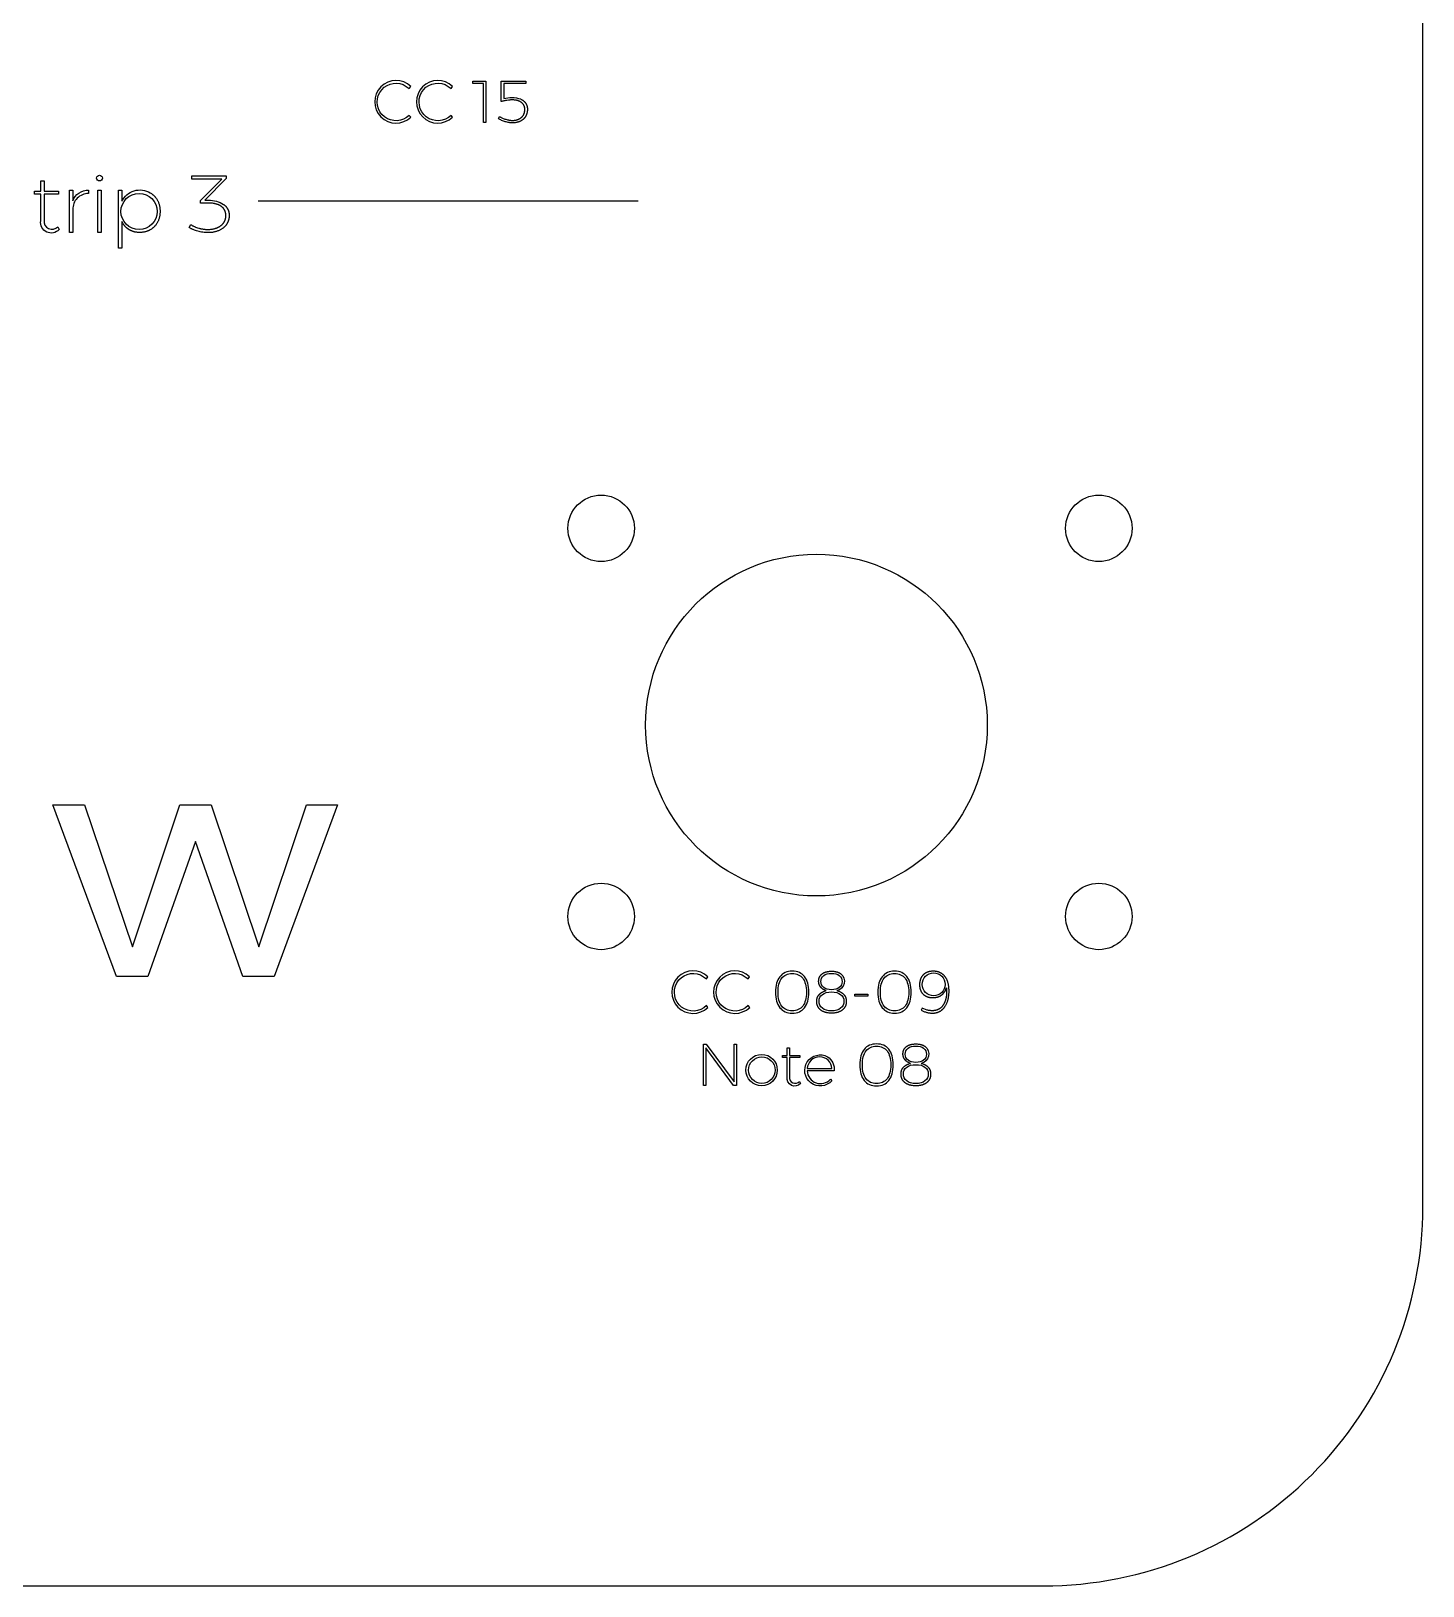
# Model space of a CAD drawing. Header units: millimetres. Extents: x -1043 to -744, y -1370 to -1206.
# Drawn here: x -817.6 to -744.3, y -1370.3 to -1288.4 of the extents above; entities that cross this region are included whole.
import ezdxf

# ---------------------------------------------------------------- set-up
doc = ezdxf.new("R2010")
doc.units = ezdxf.units.MM
doc.header["$MEASUREMENT"] = 0
doc.layers.add('Electronics$CUT3', color=178, linetype='Continuous', true_color=0x000000)
doc.layers.add('Electronics$ENGRAVE1', color=5, linetype='Continuous', true_color=0x0000ff)

msp = doc.modelspace()

# ---------------------------------------------------------------- linework, layer by layer
at = {"layer": 'Electronics$CUT3'}
msp.add_lwpolyline([(-1043.298, -1226.5), (-1043.298, -1350.336, 0.414214), (-1023.298, -1370.336), (-764.298, -1370.336, 0.414214), (-744.298, -1350.336), (-744.298, -1226.5, 0.414214), (-764.298, -1206.5), (-771.298, -1206.5, 0.414214), (-781.298, -1216.5, -0.414214), (-791.298, -1226.5), (-996.298, -1226.5, -0.414214), (-1006.298, -1216.5, 0.414214), (-1016.298, -1206.5), (-1023.298, -1206.5, 0.414214)], format="xyb", close=True, dxfattribs=at)
msp.add_lwpolyline([(-1043.298, -1226.5), (-1043.298, -1350.336, 0.414214), (-1023.298, -1370.336), (-764.298, -1370.336, 0.414214), (-744.298, -1350.336), (-744.298, -1226.5, 0.414214), (-764.298, -1206.5), (-771.298, -1206.5, 0.414214), (-781.298, -1216.5, -0.414214), (-791.298, -1226.5), (-996.298, -1226.5, -0.414214), (-1006.298, -1216.5, 0.414214), (-1016.298, -1206.5), (-1023.298, -1206.5, 0.414214)], format="xyb", close=True, dxfattribs=at)
for centre, radius in [((-787.593, -1314.615), 1.75), ((-761.373, -1314.615), 1.75), ((-776.25, -1324.983), 9), ((-787.593, -1335.065), 1.75), ((-761.373, -1335.065), 1.75)]:
    msp.add_circle(centre, radius, dxfattribs=at)
at = {"layer": 'Electronics$ENGRAVE1'}
msp.add_line((-805.671, -1297.359), (-785.647, -1297.359), dxfattribs=at)
for points in [[(-798.018, -1291.236), (-797.702, -1291.437), (-797.624, -1291.337, 2.359226), (-797.62, -1292.948), (-797.702, -1292.857, -1.864699)], [(-795.818, -1291.236), (-795.502, -1291.437), (-795.424, -1291.337, 2.359226), (-795.42, -1292.948), (-795.502, -1292.857, -1.864699)], [(-791.843, -1291.994), (-791.822, -1292.004), (-791.801, -1292.014), (-791.781, -1292.025), (-791.761, -1292.037), (-791.742, -1292.049), (-791.723, -1292.061), (-791.705, -1292.074), (-791.697, -1292.081), (-791.688, -1292.088), (-791.68, -1292.094), (-791.672, -1292.102), (-791.663, -1292.109), (-791.656, -1292.116), (-791.648, -1292.123), (-791.64, -1292.131), (-791.633, -1292.138), (-791.625, -1292.146), (-791.618, -1292.154), (-791.611, -1292.162), (-791.604, -1292.17), (-791.598, -1292.179), (-791.591, -1292.187), (-791.585, -1292.195), (-791.579, -1292.204), (-791.573, -1292.213), (-791.567, -1292.222), (-791.561, -1292.231), (-791.556, -1292.24), (-791.55, -1292.249), (-791.545, -1292.258), (-791.54, -1292.267), (-791.536, -1292.276), (-791.531, -1292.286), (-791.527, -1292.295), (-791.522, -1292.305), (-791.518, -1292.315), (-791.515, -1292.325), (-791.511, -1292.334), (-791.507, -1292.344), (-791.504, -1292.354), (-791.501, -1292.365), (-791.498, -1292.375), (-791.496, -1292.385), (-791.493, -1292.395), (-791.491, -1292.406), (-791.489, -1292.416), (-791.487, -1292.427), (-791.485, -1292.438), (-791.483, -1292.449), (-791.482, -1292.46), (-791.481, -1292.471), (-791.479, -1292.493), (-791.478, -1292.515), (-791.477, -1292.538), (-791.478, -1292.565), (-791.479, -1292.591), (-791.481, -1292.616), (-791.483, -1292.641), (-791.487, -1292.666), (-791.491, -1292.691), (-791.496, -1292.715), (-791.502, -1292.739), (-791.508, -1292.762), (-791.511, -1292.773), (-791.515, -1292.785), (-791.519, -1292.796), (-791.523, -1292.807), (-791.527, -1292.818), (-791.532, -1292.829), (-791.536, -1292.84), (-791.541, -1292.851), (-791.546, -1292.862), (-791.552, -1292.872), (-791.557, -1292.883), (-791.563, -1292.893), (-791.568, -1292.904), (-791.574, -1292.914), (-791.58, -1292.924), (-791.587, -1292.934), (-791.593, -1292.944), (-791.6, -1292.953), (-791.607, -1292.963), (-791.613, -1292.972), (-791.621, -1292.981), (-791.628, -1292.99), (-791.635, -1292.999), (-791.643, -1293.008), (-791.65, -1293.017), (-791.658, -1293.025), (-791.666, -1293.034), (-791.674, -1293.042), (-791.683, -1293.05), (-791.691, -1293.058), (-791.7, -1293.065), (-791.709, -1293.073), (-791.718, -1293.081), (-791.727, -1293.088), (-791.736, -1293.095), (-791.745, -1293.102), (-791.755, -1293.109), (-791.765, -1293.116), (-791.775, -1293.122), (-791.785, -1293.129), (-791.805, -1293.141), (-791.826, -1293.153), (-791.848, -1293.164), (-791.87, -1293.175), (-791.893, -1293.185), (-791.917, -1293.194), (-791.94, -1293.202), (-791.965, -1293.21), (-791.989, -1293.218), (-792.015, -1293.224), (-792.04, -1293.23), (-792.066, -1293.235), (-792.093, -1293.239), (-792.12, -1293.243), (-792.148, -1293.246), (-792.176, -1293.249), (-792.204, -1293.25), (-792.233, -1293.251), (-792.263, -1293.252), (-792.285, -1293.251), (-792.308, -1293.251), (-792.33, -1293.25), (-792.353, -1293.248), (-792.377, -1293.246), (-792.4, -1293.243), (-792.423, -1293.24), (-792.447, -1293.236), (-792.471, -1293.232), (-792.495, -1293.228), (-792.544, -1293.217), (-792.593, -1293.205), (-792.643, -1293.191), (-792.693, -1293.175), (-792.741, -1293.158), (-792.789, -1293.139), (-792.835, -1293.12), (-792.88, -1293.099), (-792.924, -1293.077), (-792.966, -1293.054), (-793.008, -1293.03), (-792.948, -1292.917), (-792.93, -1292.928), (-792.911, -1292.94), (-792.892, -1292.951), (-792.872, -1292.961), (-792.853, -1292.972), (-792.833, -1292.982), (-792.792, -1293.001), (-792.75, -1293.02), (-792.706, -1293.037), (-792.662, -1293.052), (-792.616, -1293.067), (-792.571, -1293.08), (-792.525, -1293.092), (-792.481, -1293.101), (-792.459, -1293.106), (-792.437, -1293.109), (-792.416, -1293.113), (-792.394, -1293.116), (-792.373, -1293.118), (-792.352, -1293.12), (-792.331, -1293.121), (-792.31, -1293.123), (-792.289, -1293.123), (-792.269, -1293.123), (-792.232, -1293.123), (-792.214, -1293.122), (-792.197, -1293.121), (-792.179, -1293.12), (-792.162, -1293.118), (-792.145, -1293.116), (-792.128, -1293.114), (-792.111, -1293.111), (-792.095, -1293.108), (-792.079, -1293.105), (-792.063, -1293.101), (-792.047, -1293.098), (-792.032, -1293.093), (-792.016, -1293.089), (-792.001, -1293.084), (-791.987, -1293.079), (-791.972, -1293.074), (-791.958, -1293.068), (-791.944, -1293.062), (-791.93, -1293.056), (-791.916, -1293.049), (-791.903, -1293.043), (-791.89, -1293.035), (-791.877, -1293.028), (-791.864, -1293.02), (-791.852, -1293.012), (-791.84, -1293.004), (-791.828, -1292.995), (-791.816, -1292.986), (-791.805, -1292.977), (-791.793, -1292.967), (-791.782, -1292.957), (-791.772, -1292.947), (-791.761, -1292.937), (-791.752, -1292.926), (-791.742, -1292.915), (-791.733, -1292.904), (-791.724, -1292.893), (-791.715, -1292.882), (-791.707, -1292.87), (-791.699, -1292.858), (-791.692, -1292.846), (-791.685, -1292.834), (-791.678, -1292.822), (-791.671, -1292.809), (-791.665, -1292.796), (-791.66, -1292.783), (-791.654, -1292.77), (-791.649, -1292.756), (-791.644, -1292.743), (-791.64, -1292.729), (-791.636, -1292.714), (-791.632, -1292.7), (-791.629, -1292.685), (-791.626, -1292.671), (-791.624, -1292.656), (-791.621, -1292.64), (-791.619, -1292.625), (-791.618, -1292.609), (-791.617, -1292.593), (-791.616, -1292.577), (-791.615, -1292.561), (-791.615, -1292.544), (-791.615, -1292.53), (-791.616, -1292.516), (-791.617, -1292.502), (-791.618, -1292.489), (-791.619, -1292.475), (-791.621, -1292.462), (-791.623, -1292.449), (-791.626, -1292.436), (-791.629, -1292.423), (-791.632, -1292.411), (-791.636, -1292.398), (-791.64, -1292.386), (-791.644, -1292.374), (-791.649, -1292.362), (-791.654, -1292.351), (-791.659, -1292.339), (-791.665, -1292.328), (-791.671, -1292.317), (-791.677, -1292.306), (-791.684, -1292.295), (-791.691, -1292.284), (-791.699, -1292.274), (-791.706, -1292.264), (-791.714, -1292.254), (-791.723, -1292.244), (-791.732, -1292.234), (-791.741, -1292.225), (-791.75, -1292.215), (-791.76, -1292.206), (-791.77, -1292.197), (-791.781, -1292.188), (-791.792, -1292.18), (-791.803, -1292.172), (-791.814, -1292.163), (-791.826, -1292.156), (-791.838, -1292.148), (-791.85, -1292.141), (-791.863, -1292.134), (-791.875, -1292.127), (-791.888, -1292.12), (-791.901, -1292.114), (-791.915, -1292.108), (-791.928, -1292.102), (-791.942, -1292.097), (-791.956, -1292.092), (-791.971, -1292.087), (-791.985, -1292.082), (-792, -1292.078), (-792.015, -1292.074), (-792.031, -1292.07), (-792.046, -1292.066), (-792.062, -1292.063), (-792.078, -1292.06), (-792.095, -1292.057), (-792.111, -1292.055), (-792.128, -1292.052), (-792.163, -1292.049), (-792.198, -1292.046), (-792.235, -1292.044), (-792.272, -1292.044), (-792.303, -1292.044), (-792.335, -1292.045), (-792.368, -1292.047), (-792.403, -1292.05), (-792.477, -1292.058), (-792.557, -1292.069), (-792.638, -1292.082), (-792.676, -1292.09), (-792.714, -1292.098), (-792.751, -1292.106), (-792.786, -1292.115), (-792.821, -1292.125), (-792.854, -1292.135), (-792.854, -1291.055), (-791.565, -1291.055), (-791.565, -1291.183), (-792.729, -1291.183), (-792.729, -1291.978, -0.150621)], [(-816.148, -1298.871, -0.750475), (-817.117, -1298.41), (-817.117, -1297.011), (-817.441, -1297.011), (-817.441, -1296.857), (-817.117, -1296.857), (-817.117, -1296.307), (-816.946, -1296.307), (-816.946, -1296.857), (-816.191, -1296.857), (-816.191, -1297.011), (-816.946, -1297.011), (-816.946, -1298.389, 0.724121), (-816.217, -1298.726)], [(-807.486, -1297.548), (-807.467, -1297.562), (-807.45, -1297.575), (-807.433, -1297.589), (-807.416, -1297.603), (-807.401, -1297.618), (-807.385, -1297.632), (-807.371, -1297.647), (-807.357, -1297.663), (-807.343, -1297.678), (-807.33, -1297.694), (-807.318, -1297.71), (-807.306, -1297.727), (-807.295, -1297.744), (-807.284, -1297.761), (-807.274, -1297.778), (-807.265, -1297.796), (-807.256, -1297.814), (-807.247, -1297.832), (-807.24, -1297.851), (-807.232, -1297.87), (-807.226, -1297.889), (-807.22, -1297.909), (-807.214, -1297.928), (-807.209, -1297.949), (-807.205, -1297.969), (-807.201, -1297.99), (-807.198, -1298.011), (-807.196, -1298.032), (-807.194, -1298.054), (-807.192, -1298.076), (-807.191, -1298.098), (-807.191, -1298.12), (-807.192, -1298.154), (-807.193, -1298.187), (-807.196, -1298.219), (-807.2, -1298.251), (-807.202, -1298.267), (-807.204, -1298.282), (-807.207, -1298.298), (-807.21, -1298.314), (-807.214, -1298.329), (-807.217, -1298.344), (-807.221, -1298.359), (-807.225, -1298.374), (-807.23, -1298.389), (-807.234, -1298.404), (-807.239, -1298.418), (-807.244, -1298.433), (-807.25, -1298.447), (-807.256, -1298.462), (-807.262, -1298.476), (-807.268, -1298.49), (-807.274, -1298.504), (-807.281, -1298.518), (-807.288, -1298.531), (-807.296, -1298.545), (-807.303, -1298.559), (-807.311, -1298.572), (-807.319, -1298.585), (-807.328, -1298.598), (-807.336, -1298.611), (-807.345, -1298.624), (-807.354, -1298.637), (-807.364, -1298.649), (-807.373, -1298.661), (-807.383, -1298.673), (-807.393, -1298.685), (-807.403, -1298.697), (-807.414, -1298.708), (-807.425, -1298.72), (-807.436, -1298.731), (-807.447, -1298.742), (-807.458, -1298.753), (-807.47, -1298.763), (-807.482, -1298.774), (-807.494, -1298.784), (-807.506, -1298.794), (-807.519, -1298.804), (-807.532, -1298.813), (-807.545, -1298.823), (-807.572, -1298.841), (-807.6, -1298.859), (-807.628, -1298.876), (-807.658, -1298.892), (-807.689, -1298.908), (-807.72, -1298.923), (-807.753, -1298.937), (-807.786, -1298.95), (-807.819, -1298.962), (-807.854, -1298.973), (-807.889, -1298.983), (-807.925, -1298.993), (-807.961, -1299.001), (-807.999, -1299.009), (-808.037, -1299.016), (-808.075, -1299.022), (-808.115, -1299.027), (-808.155, -1299.031), (-808.195, -1299.034), (-808.237, -1299.036), (-808.279, -1299.037), (-808.322, -1299.038), (-808.387, -1299.037), (-808.452, -1299.033), (-808.517, -1299.028), (-808.582, -1299.02), (-808.646, -1299.009), (-808.711, -1298.997), (-808.776, -1298.982), (-808.84, -1298.965), (-808.904, -1298.946), (-808.966, -1298.926), (-809.025, -1298.904), (-809.054, -1298.892), (-809.083, -1298.88), (-809.111, -1298.867), (-809.139, -1298.855), (-809.166, -1298.841), (-809.193, -1298.828), (-809.219, -1298.814), (-809.245, -1298.799), (-809.27, -1298.784), (-809.295, -1298.769), (-809.21, -1298.615), (-809.187, -1298.63), (-809.164, -1298.643), (-809.14, -1298.657), (-809.117, -1298.67), (-809.092, -1298.683), (-809.068, -1298.695), (-809.043, -1298.707), (-809.017, -1298.719), (-808.991, -1298.73), (-808.965, -1298.741), (-808.911, -1298.762), (-808.855, -1298.781), (-808.798, -1298.799), (-808.769, -1298.807), (-808.74, -1298.815), (-808.71, -1298.822), (-808.681, -1298.829), (-808.652, -1298.835), (-808.622, -1298.84), (-808.593, -1298.845), (-808.564, -1298.85), (-808.534, -1298.854), (-808.505, -1298.857), (-808.475, -1298.86), (-808.445, -1298.863), (-808.416, -1298.865), (-808.386, -1298.866), (-808.356, -1298.867), (-808.326, -1298.867), (-808.271, -1298.866), (-808.218, -1298.864), (-808.166, -1298.86), (-808.116, -1298.855), (-808.091, -1298.851), (-808.067, -1298.848), (-808.043, -1298.843), (-808.019, -1298.839), (-807.996, -1298.834), (-807.973, -1298.829), (-807.951, -1298.823), (-807.929, -1298.817), (-807.907, -1298.81), (-807.886, -1298.804), (-807.865, -1298.796), (-807.844, -1298.789), (-807.824, -1298.781), (-807.804, -1298.772), (-807.784, -1298.763), (-807.765, -1298.754), (-807.746, -1298.745), (-807.728, -1298.735), (-807.709, -1298.724), (-807.692, -1298.714), (-807.674, -1298.702), (-807.657, -1298.691), (-807.641, -1298.679), (-807.624, -1298.667), (-807.608, -1298.654), (-807.593, -1298.641), (-807.578, -1298.628), (-807.564, -1298.614), (-807.55, -1298.601), (-807.536, -1298.587), (-807.524, -1298.573), (-807.511, -1298.558), (-807.499, -1298.544), (-807.488, -1298.529), (-807.477, -1298.514), (-807.467, -1298.498), (-807.457, -1298.482), (-807.448, -1298.467), (-807.439, -1298.45), (-807.431, -1298.434), (-807.423, -1298.417), (-807.415, -1298.4), (-807.409, -1298.383), (-807.402, -1298.366), (-807.397, -1298.348), (-807.391, -1298.33), (-807.386, -1298.312), (-807.382, -1298.294), (-807.378, -1298.275), (-807.375, -1298.256), (-807.372, -1298.237), (-807.37, -1298.218), (-807.368, -1298.198), (-807.367, -1298.178), (-807.366, -1298.158), (-807.366, -1298.137), (-807.366, -1298.117), (-807.367, -1298.097), (-807.368, -1298.078), (-807.37, -1298.059), (-807.372, -1298.04), (-807.375, -1298.021), (-807.378, -1298.003), (-807.382, -1297.985), (-807.386, -1297.967), (-807.391, -1297.95), (-807.396, -1297.933), (-807.402, -1297.916), (-807.408, -1297.9), (-807.415, -1297.883), (-807.422, -1297.868), (-807.43, -1297.852), (-807.438, -1297.837), (-807.446, -1297.822), (-807.456, -1297.807), (-807.465, -1297.793), (-807.475, -1297.779), (-807.486, -1297.765), (-807.497, -1297.752), (-807.509, -1297.738), (-807.521, -1297.726), (-807.534, -1297.713), (-807.547, -1297.701), (-807.56, -1297.689), (-807.575, -1297.677), (-807.589, -1297.666), (-807.604, -1297.655), (-807.62, -1297.644), (-807.636, -1297.634), (-807.652, -1297.624), (-807.669, -1297.614), (-807.687, -1297.605), (-807.704, -1297.596), (-807.722, -1297.587), (-807.741, -1297.579), (-807.76, -1297.571), (-807.779, -1297.563), (-807.799, -1297.556), (-807.819, -1297.549), (-807.839, -1297.542), (-807.86, -1297.535), (-807.882, -1297.529), (-807.903, -1297.523), (-807.926, -1297.518), (-807.948, -1297.513), (-807.971, -1297.508), (-808.018, -1297.5), (-808.067, -1297.492), (-808.117, -1297.486), (-808.169, -1297.482), (-808.223, -1297.479), (-808.278, -1297.477), (-808.335, -1297.476), (-808.693, -1297.476), (-808.693, -1297.339), (-807.584, -1296.217), (-809.158, -1296.217), (-809.158, -1296.042), (-807.345, -1296.042), (-807.345, -1296.179), (-808.471, -1297.327), (-808.279, -1297.331, -0.151558)], [(-815.109, -1296.949, -0.144787), (-814.599, -1296.797), (-814.599, -1296.981, 0.435043), (-815.427, -1297.822), (-815.427, -1299.025), (-815.606, -1299.025), (-815.606, -1296.802), (-815.427, -1296.802), (-815.427, -1297.361, -0.153652)], [(-811.35, -1296.94), (-811.319, -1296.959), (-811.29, -1296.978), (-811.261, -1296.998), (-811.234, -1297.019), (-811.22, -1297.03), (-811.207, -1297.041), (-811.194, -1297.052), (-811.181, -1297.063), (-811.168, -1297.075), (-811.156, -1297.087), (-811.144, -1297.099), (-811.131, -1297.111), (-811.12, -1297.124), (-811.108, -1297.136), (-811.097, -1297.149), (-811.085, -1297.162), (-811.064, -1297.189), (-811.043, -1297.217), (-811.023, -1297.246), (-811.004, -1297.275), (-810.985, -1297.306), (-810.968, -1297.337), (-810.951, -1297.369), (-810.936, -1297.402), (-810.921, -1297.435), (-810.908, -1297.469), (-810.896, -1297.503), (-810.885, -1297.538), (-810.874, -1297.573), (-810.865, -1297.609), (-810.857, -1297.645), (-810.85, -1297.682), (-810.845, -1297.72), (-810.84, -1297.758), (-810.836, -1297.796), (-810.833, -1297.835), (-810.832, -1297.875), (-810.831, -1297.915), (-810.832, -1297.955), (-810.833, -1297.994), (-810.836, -1298.033), (-810.84, -1298.071), (-810.845, -1298.109), (-810.85, -1298.146), (-810.857, -1298.183), (-810.865, -1298.219), (-810.874, -1298.255), (-810.885, -1298.29), (-810.896, -1298.324), (-810.908, -1298.358), (-810.921, -1298.392), (-810.936, -1298.425), (-810.951, -1298.457), (-810.968, -1298.489), (-810.985, -1298.521), (-811.004, -1298.551), (-811.023, -1298.581), (-811.043, -1298.609), (-811.063, -1298.637), (-811.085, -1298.664), (-811.108, -1298.69), (-811.119, -1298.703), (-811.131, -1298.716), (-811.143, -1298.728), (-811.155, -1298.74), (-811.168, -1298.752), (-811.18, -1298.763), (-811.193, -1298.775), (-811.206, -1298.786), (-811.233, -1298.808), (-811.26, -1298.829), (-811.288, -1298.849), (-811.318, -1298.868), (-811.348, -1298.886), (-811.363, -1298.895), (-811.378, -1298.904), (-811.394, -1298.912), (-811.409, -1298.92), (-811.425, -1298.927), (-811.441, -1298.935), (-811.457, -1298.942), (-811.473, -1298.949), (-811.49, -1298.955), (-811.506, -1298.962), (-811.54, -1298.973), (-811.573, -1298.984), (-811.608, -1298.994), (-811.643, -1299.002), (-811.678, -1299.009), (-811.714, -1299.015), (-811.751, -1299.02), (-811.788, -1299.024), (-811.825, -1299.027), (-811.864, -1299.029), (-811.902, -1299.029), (-811.943, -1299.029), (-811.982, -1299.027), (-812.021, -1299.024), (-812.06, -1299.02), (-812.097, -1299.014), (-812.134, -1299.007), (-812.153, -1299.004), (-812.171, -1298.999), (-812.189, -1298.995), (-812.207, -1298.99), (-812.225, -1298.985), (-812.242, -1298.98), (-812.26, -1298.974), (-812.277, -1298.968), (-812.294, -1298.962), (-812.311, -1298.956), (-812.328, -1298.949), (-812.344, -1298.942), (-812.361, -1298.934), (-812.377, -1298.926), (-812.393, -1298.918), (-812.409, -1298.91), (-812.425, -1298.901), (-812.441, -1298.892), (-812.457, -1298.883), (-812.472, -1298.873), (-812.487, -1298.864), (-812.502, -1298.854), (-812.517, -1298.843), (-812.532, -1298.833), (-812.546, -1298.822), (-812.56, -1298.811), (-812.574, -1298.8), (-812.587, -1298.788), (-812.601, -1298.777), (-812.614, -1298.765), (-812.627, -1298.753), (-812.64, -1298.74), (-812.652, -1298.728), (-812.664, -1298.715), (-812.676, -1298.702), (-812.688, -1298.688), (-812.7, -1298.675), (-812.711, -1298.661), (-812.722, -1298.647), (-812.733, -1298.633), (-812.744, -1298.619), (-812.754, -1298.604), (-812.764, -1298.589), (-812.774, -1298.574), (-812.793, -1298.543), (-812.812, -1298.511), (-812.829, -1298.478), (-812.845, -1298.445), (-812.845, -1299.853), (-813.025, -1299.853), (-813.025, -1296.802), (-812.845, -1296.802), (-812.845, -1297.386, -0.441654)], [(-782.365, -1338.142), (-782.049, -1338.343), (-781.97, -1338.242, 2.359226), (-781.967, -1339.854), (-782.049, -1339.763, -1.864699)], [(-780.165, -1338.142), (-779.849, -1338.343), (-779.77, -1338.242, 2.359226), (-779.767, -1339.854), (-779.849, -1339.763, -1.864699)], [(-774.959, -1338.092, -0.623792), (-775.17, -1338.975), (-775.141, -1338.983), (-775.113, -1338.991), (-775.086, -1339), (-775.059, -1339.01), (-775.034, -1339.02), (-775.009, -1339.031), (-774.997, -1339.037), (-774.985, -1339.043), (-774.973, -1339.049), (-774.962, -1339.055), (-774.95, -1339.062), (-774.939, -1339.068), (-774.928, -1339.075), (-774.918, -1339.082), (-774.907, -1339.089), (-774.897, -1339.096), (-774.887, -1339.104), (-774.877, -1339.111), (-774.867, -1339.119), (-774.858, -1339.127), (-774.849, -1339.135), (-774.84, -1339.144), (-774.831, -1339.152), (-774.822, -1339.161), (-774.814, -1339.169), (-774.805, -1339.178), (-774.798, -1339.187), (-774.79, -1339.196), (-774.782, -1339.206), (-774.775, -1339.215), (-774.768, -1339.225), (-774.761, -1339.235), (-774.755, -1339.245), (-774.749, -1339.255), (-774.743, -1339.265), (-774.737, -1339.275), (-774.732, -1339.286), (-774.726, -1339.296), (-774.721, -1339.307), (-774.717, -1339.318), (-774.712, -1339.329), (-774.708, -1339.34), (-774.704, -1339.351), (-774.7, -1339.363), (-774.697, -1339.374), (-774.694, -1339.386), (-774.691, -1339.398), (-774.688, -1339.41), (-774.686, -1339.422), (-774.684, -1339.435), (-774.682, -1339.447), (-774.68, -1339.46), (-774.679, -1339.472), (-774.678, -1339.485), (-774.677, -1339.498), (-774.676, -1339.511), (-774.676, -1339.525), (-774.676, -1339.538), (-774.676, -1339.556), (-774.676, -1339.574), (-774.677, -1339.592), (-774.679, -1339.609), (-774.681, -1339.626), (-774.683, -1339.643), (-774.686, -1339.659), (-774.689, -1339.676), (-774.692, -1339.692), (-774.696, -1339.708), (-774.7, -1339.723), (-774.705, -1339.739), (-774.71, -1339.754), (-774.715, -1339.768), (-774.721, -1339.783), (-774.728, -1339.797), (-774.734, -1339.812), (-774.741, -1339.825), (-774.749, -1339.839), (-774.757, -1339.852), (-774.765, -1339.865), (-774.774, -1339.878), (-774.783, -1339.891), (-774.793, -1339.903), (-774.803, -1339.915), (-774.813, -1339.927), (-774.824, -1339.939), (-774.835, -1339.95), (-774.847, -1339.961), (-774.859, -1339.972), (-774.871, -1339.983), (-774.884, -1339.993), (-774.897, -1340.003), (-774.91, -1340.013), (-774.924, -1340.023), (-774.938, -1340.032), (-774.953, -1340.041), (-774.967, -1340.049), (-774.982, -1340.057), (-774.997, -1340.065), (-775.013, -1340.073), (-775.029, -1340.08), (-775.045, -1340.087), (-775.062, -1340.094), (-775.078, -1340.1), (-775.095, -1340.106), (-775.113, -1340.111), (-775.131, -1340.117), (-775.149, -1340.122), (-775.167, -1340.126), (-775.185, -1340.131), (-775.204, -1340.135), (-775.224, -1340.138), (-775.243, -1340.142), (-775.263, -1340.145), (-775.283, -1340.147), (-775.324, -1340.152), (-775.367, -1340.155), (-775.41, -1340.157), (-775.455, -1340.158), (-775.5, -1340.157), (-775.544, -1340.155), (-775.587, -1340.152), (-775.628, -1340.147), (-775.648, -1340.145), (-775.668, -1340.142), (-775.688, -1340.138), (-775.707, -1340.135), (-775.726, -1340.131), (-775.745, -1340.126), (-775.763, -1340.122), (-775.781, -1340.117), (-775.799, -1340.111), (-775.817, -1340.106), (-775.834, -1340.1), (-775.851, -1340.094), (-775.867, -1340.087), (-775.884, -1340.08), (-775.9, -1340.073), (-775.915, -1340.065), (-775.93, -1340.057), (-775.946, -1340.049), (-775.96, -1340.041), (-775.975, -1340.032), (-775.989, -1340.023), (-776.002, -1340.013), (-776.016, -1340.003), (-776.029, -1339.993), (-776.042, -1339.983), (-776.054, -1339.972), (-776.066, -1339.961), (-776.078, -1339.95), (-776.089, -1339.939), (-776.1, -1339.927), (-776.11, -1339.915), (-776.12, -1339.903), (-776.13, -1339.891), (-776.139, -1339.878), (-776.148, -1339.865), (-776.156, -1339.852), (-776.164, -1339.839), (-776.171, -1339.825), (-776.178, -1339.812), (-776.185, -1339.797), (-776.191, -1339.783), (-776.197, -1339.768), (-776.203, -1339.754), (-776.208, -1339.739), (-776.213, -1339.723), (-776.217, -1339.708), (-776.221, -1339.692), (-776.224, -1339.676), (-776.227, -1339.659), (-776.23, -1339.643), (-776.232, -1339.626), (-776.234, -1339.609), (-776.235, -1339.592), (-776.236, -1339.574), (-776.237, -1339.556), (-776.237, -1339.538), (-776.237, -1339.525), (-776.237, -1339.512), (-776.236, -1339.499), (-776.235, -1339.486), (-776.234, -1339.473), (-776.233, -1339.461), (-776.231, -1339.448), (-776.229, -1339.436), (-776.227, -1339.424), (-776.224, -1339.412), (-776.222, -1339.4), (-776.219, -1339.388), (-776.216, -1339.376), (-776.212, -1339.365), (-776.208, -1339.353), (-776.204, -1339.342), (-776.2, -1339.331), (-776.196, -1339.32), (-776.191, -1339.309), (-776.186, -1339.298), (-776.181, -1339.288), (-776.175, -1339.277), (-776.169, -1339.267), (-776.163, -1339.257), (-776.157, -1339.247), (-776.15, -1339.237), (-776.144, -1339.227), (-776.137, -1339.217), (-776.129, -1339.208), (-776.122, -1339.198), (-776.114, -1339.189), (-776.106, -1339.18), (-776.097, -1339.171), (-776.089, -1339.162), (-776.08, -1339.153), (-776.071, -1339.145), (-776.062, -1339.136), (-776.053, -1339.128), (-776.043, -1339.12), (-776.034, -1339.112), (-776.024, -1339.105), (-776.014, -1339.097), (-776.003, -1339.09), (-775.993, -1339.083), (-775.982, -1339.076), (-775.971, -1339.069), (-775.96, -1339.062), (-775.949, -1339.056), (-775.937, -1339.049), (-775.925, -1339.043), (-775.913, -1339.037), (-775.901, -1339.031), (-775.876, -1339.02), (-775.851, -1339.01), (-775.824, -1339), (-775.797, -1338.991), (-775.769, -1338.983), (-775.74, -1338.975), (-775.763, -1338.966), (-775.785, -1338.957), (-775.807, -1338.948), (-775.828, -1338.938), (-775.849, -1338.928), (-775.869, -1338.917), (-775.888, -1338.906), (-775.906, -1338.894), (-775.915, -1338.888), (-775.924, -1338.882), (-775.933, -1338.876), (-775.941, -1338.869), (-775.95, -1338.863), (-775.958, -1338.856), (-775.966, -1338.85), (-775.974, -1338.843), (-775.981, -1338.836), (-775.989, -1338.829), (-775.996, -1338.822), (-776.004, -1338.814), (-776.011, -1338.807), (-776.017, -1338.799), (-776.024, -1338.792), (-776.031, -1338.784), (-776.037, -1338.776), (-776.043, -1338.768), (-776.049, -1338.76), (-776.055, -1338.752), (-776.06, -1338.743), (-776.066, -1338.735), (-776.071, -1338.727), (-776.076, -1338.718), (-776.081, -1338.709), (-776.085, -1338.7), (-776.089, -1338.692), (-776.094, -1338.682), (-776.098, -1338.673), (-776.101, -1338.664), (-776.105, -1338.655), (-776.108, -1338.645), (-776.111, -1338.636), (-776.114, -1338.626), (-776.117, -1338.616), (-776.119, -1338.607), (-776.122, -1338.597), (-776.124, -1338.587), (-776.126, -1338.576), (-776.127, -1338.566), (-776.129, -1338.556), (-776.13, -1338.545), (-776.131, -1338.535), (-776.132, -1338.524), (-776.133, -1338.513), (-776.134, -1338.502), (-776.134, -1338.491), (-776.134, -1338.48), (-776.134, -1338.465), (-776.133, -1338.45), (-776.132, -1338.435), (-776.131, -1338.42), (-776.13, -1338.406), (-776.128, -1338.391), (-776.125, -1338.377), (-776.123, -1338.363), (-776.12, -1338.35), (-776.116, -1338.336), (-776.112, -1338.323), (-776.108, -1338.31), (-776.104, -1338.297), (-776.099, -1338.284), (-776.094, -1338.272), (-776.089, -1338.26), (-776.083, -1338.248), (-776.077, -1338.236), (-776.07, -1338.224), (-776.063, -1338.213), (-776.056, -1338.202), (-776.048, -1338.191), (-776.04, -1338.18), (-776.032, -1338.169), (-776.023, -1338.159), (-776.014, -1338.149), (-776.005, -1338.139), (-775.995, -1338.129), (-775.985, -1338.12), (-775.974, -1338.11), (-775.964, -1338.101), (-775.952, -1338.092), (-775.941, -1338.084), (-775.929, -1338.075), (-775.917, -1338.067), (-775.905, -1338.059), (-775.892, -1338.052), (-775.88, -1338.044), (-775.867, -1338.037), (-775.853, -1338.031), (-775.84, -1338.024), (-775.826, -1338.018), (-775.812, -1338.012), (-775.797, -1338.006), (-775.783, -1338.001), (-775.768, -1337.996), (-775.753, -1337.991), (-775.737, -1337.987), (-775.722, -1337.982), (-775.706, -1337.978), (-775.689, -1337.975), (-775.673, -1337.971), (-775.656, -1337.968), (-775.639, -1337.965), (-775.622, -1337.963), (-775.604, -1337.96), (-775.569, -1337.956), (-775.532, -1337.954), (-775.494, -1337.952), (-775.455, -1337.951), (-775.416, -1337.952), (-775.378, -1337.954), (-775.341, -1337.956), (-775.305, -1337.96), (-775.288, -1337.963), (-775.271, -1337.965), (-775.254, -1337.968), (-775.237, -1337.971), (-775.221, -1337.975), (-775.204, -1337.978), (-775.188, -1337.982), (-775.173, -1337.987), (-775.157, -1337.991), (-775.142, -1337.996), (-775.128, -1338.001), (-775.113, -1338.006), (-775.099, -1338.012), (-775.085, -1338.018), (-775.071, -1338.024), (-775.057, -1338.031), (-775.044, -1338.037), (-775.031, -1338.044), (-775.018, -1338.052), (-775.006, -1338.059), (-774.994, -1338.067), (-774.982, -1338.075), (-774.97, -1338.084)], [(-770.516, -1341.922, -0.623792), (-770.727, -1342.805), (-770.698, -1342.812), (-770.67, -1342.821), (-770.643, -1342.83), (-770.617, -1342.84), (-770.591, -1342.85), (-770.566, -1342.861), (-770.554, -1342.867), (-770.542, -1342.873), (-770.53, -1342.879), (-770.519, -1342.885), (-770.508, -1342.892), (-770.497, -1342.898), (-770.486, -1342.905), (-770.475, -1342.912), (-770.465, -1342.919), (-770.454, -1342.926), (-770.444, -1342.934), (-770.434, -1342.941), (-770.425, -1342.949), (-770.415, -1342.957), (-770.406, -1342.965), (-770.397, -1342.973), (-770.388, -1342.982), (-770.379, -1342.99), (-770.371, -1342.999), (-770.363, -1343.008), (-770.355, -1343.017), (-770.347, -1343.026), (-770.34, -1343.036), (-770.332, -1343.045), (-770.325, -1343.055), (-770.319, -1343.065), (-770.312, -1343.075), (-770.306, -1343.085), (-770.3, -1343.095), (-770.294, -1343.105), (-770.289, -1343.116), (-770.284, -1343.126), (-770.279, -1343.137), (-770.274, -1343.148), (-770.27, -1343.159), (-770.265, -1343.17), (-770.262, -1343.181), (-770.258, -1343.193), (-770.254, -1343.204), (-770.251, -1343.216), (-770.248, -1343.228), (-770.246, -1343.24), (-770.243, -1343.252), (-770.241, -1343.265), (-770.239, -1343.277), (-770.238, -1343.29), (-770.236, -1343.302), (-770.235, -1343.315), (-770.234, -1343.328), (-770.233, -1343.341), (-770.233, -1343.355), (-770.233, -1343.368), (-770.233, -1343.386), (-770.234, -1343.404), (-770.235, -1343.421), (-770.236, -1343.439), (-770.238, -1343.456), (-770.24, -1343.473), (-770.243, -1343.489), (-770.246, -1343.506), (-770.249, -1343.522), (-770.253, -1343.538), (-770.258, -1343.553), (-770.262, -1343.568), (-770.267, -1343.584), (-770.273, -1343.598), (-770.279, -1343.613), (-770.285, -1343.627), (-770.292, -1343.641), (-770.299, -1343.655), (-770.306, -1343.669), (-770.314, -1343.682), (-770.323, -1343.695), (-770.331, -1343.708), (-770.34, -1343.721), (-770.35, -1343.733), (-770.36, -1343.745), (-770.37, -1343.757), (-770.381, -1343.769), (-770.392, -1343.78), (-770.404, -1343.791), (-770.416, -1343.802), (-770.428, -1343.813), (-770.441, -1343.823), (-770.454, -1343.833), (-770.468, -1343.843), (-770.481, -1343.853), (-770.496, -1343.862), (-770.51, -1343.871), (-770.525, -1343.879), (-770.54, -1343.887), (-770.555, -1343.895), (-770.57, -1343.903), (-770.586, -1343.91), (-770.602, -1343.917), (-770.619, -1343.923), (-770.636, -1343.93), (-770.653, -1343.936), (-770.67, -1343.941), (-770.688, -1343.947), (-770.706, -1343.952), (-770.724, -1343.956), (-770.743, -1343.961), (-770.762, -1343.965), (-770.781, -1343.968), (-770.8, -1343.972), (-770.82, -1343.975), (-770.84, -1343.977), (-770.882, -1343.982), (-770.924, -1343.985), (-770.967, -1343.987), (-771.012, -1343.988), (-771.057, -1343.987), (-771.101, -1343.985), (-771.144, -1343.982), (-771.185, -1343.977), (-771.206, -1343.975), (-771.226, -1343.972), (-771.245, -1343.968), (-771.265, -1343.965), (-771.284, -1343.961), (-771.302, -1343.956), (-771.321, -1343.952), (-771.339, -1343.947), (-771.357, -1343.941), (-771.374, -1343.936), (-771.391, -1343.93), (-771.408, -1343.923), (-771.425, -1343.917), (-771.441, -1343.91), (-771.457, -1343.903), (-771.473, -1343.895), (-771.488, -1343.887), (-771.503, -1343.879), (-771.518, -1343.871), (-771.532, -1343.862), (-771.546, -1343.853), (-771.56, -1343.843), (-771.573, -1343.833), (-771.586, -1343.823), (-771.599, -1343.813), (-771.612, -1343.802), (-771.624, -1343.791), (-771.635, -1343.78), (-771.646, -1343.769), (-771.657, -1343.757), (-771.668, -1343.745), (-771.678, -1343.733), (-771.687, -1343.721), (-771.696, -1343.708), (-771.705, -1343.695), (-771.713, -1343.682), (-771.721, -1343.669), (-771.729, -1343.655), (-771.736, -1343.641), (-771.743, -1343.627), (-771.749, -1343.613), (-771.755, -1343.598), (-771.76, -1343.584), (-771.765, -1343.568), (-771.77, -1343.553), (-771.774, -1343.538), (-771.778, -1343.522), (-771.782, -1343.506), (-771.785, -1343.489), (-771.787, -1343.473), (-771.789, -1343.456), (-771.791, -1343.439), (-771.793, -1343.421), (-771.794, -1343.404), (-771.794, -1343.386), (-771.795, -1343.368), (-771.794, -1343.355), (-771.794, -1343.342), (-771.793, -1343.329), (-771.793, -1343.316), (-771.791, -1343.303), (-771.79, -1343.291), (-771.788, -1343.278), (-771.786, -1343.266), (-771.784, -1343.254), (-771.782, -1343.242), (-771.779, -1343.23), (-771.776, -1343.218), (-771.773, -1343.206), (-771.769, -1343.195), (-771.766, -1343.183), (-771.762, -1343.172), (-771.757, -1343.161), (-771.753, -1343.15), (-771.748, -1343.139), (-771.743, -1343.128), (-771.738, -1343.118), (-771.732, -1343.107), (-771.727, -1343.097), (-771.721, -1343.087), (-771.714, -1343.077), (-771.708, -1343.067), (-771.701, -1343.057), (-771.694, -1343.047), (-771.687, -1343.038), (-771.679, -1343.028), (-771.671, -1343.019), (-771.663, -1343.01), (-771.655, -1343.001), (-771.646, -1342.992), (-771.638, -1342.983), (-771.629, -1342.975), (-771.62, -1342.966), (-771.61, -1342.958), (-771.601, -1342.95), (-771.591, -1342.942), (-771.581, -1342.935), (-771.571, -1342.927), (-771.561, -1342.92), (-771.55, -1342.913), (-771.539, -1342.906), (-771.528, -1342.899), (-771.517, -1342.892), (-771.506, -1342.886), (-771.494, -1342.879), (-771.483, -1342.873), (-771.471, -1342.867), (-771.458, -1342.861), (-771.434, -1342.85), (-771.408, -1342.84), (-771.381, -1342.83), (-771.354, -1342.821), (-771.326, -1342.812), (-771.297, -1342.805), (-771.32, -1342.796), (-771.343, -1342.787), (-771.364, -1342.778), (-771.386, -1342.768), (-771.406, -1342.758), (-771.426, -1342.747), (-771.445, -1342.736), (-771.464, -1342.724), (-771.473, -1342.718), (-771.481, -1342.712), (-771.49, -1342.706), (-771.499, -1342.699), (-771.507, -1342.693), (-771.515, -1342.686), (-771.523, -1342.68), (-771.531, -1342.673), (-771.539, -1342.666), (-771.546, -1342.659), (-771.554, -1342.651), (-771.561, -1342.644), (-771.568, -1342.637), (-771.575, -1342.629), (-771.581, -1342.622), (-771.588, -1342.614), (-771.594, -1342.606), (-771.601, -1342.598), (-771.606, -1342.59), (-771.612, -1342.582), (-771.618, -1342.573), (-771.623, -1342.565), (-771.628, -1342.557), (-771.633, -1342.548), (-771.638, -1342.539), (-771.642, -1342.53), (-771.647, -1342.521), (-771.651, -1342.512), (-771.655, -1342.503), (-771.659, -1342.494), (-771.662, -1342.485), (-771.665, -1342.475), (-771.669, -1342.466), (-771.672, -1342.456), (-771.674, -1342.446), (-771.677, -1342.437), (-771.679, -1342.427), (-771.681, -1342.417), (-771.683, -1342.406), (-771.685, -1342.396), (-771.686, -1342.386), (-771.688, -1342.375), (-771.689, -1342.365), (-771.69, -1342.354), (-771.69, -1342.343), (-771.691, -1342.332), (-771.691, -1342.321), (-771.691, -1342.31), (-771.691, -1342.295), (-771.691, -1342.28), (-771.69, -1342.265), (-771.688, -1342.25), (-771.687, -1342.236), (-771.685, -1342.221), (-771.683, -1342.207), (-771.68, -1342.193), (-771.677, -1342.18), (-771.674, -1342.166), (-771.67, -1342.153), (-771.666, -1342.14), (-771.661, -1342.127), (-771.657, -1342.114), (-771.651, -1342.102), (-771.646, -1342.09), (-771.64, -1342.078), (-771.634, -1342.066), (-771.627, -1342.054), (-771.62, -1342.043), (-771.613, -1342.032), (-771.606, -1342.021), (-771.598, -1342.01), (-771.589, -1341.999), (-771.581, -1341.989), (-771.571, -1341.979), (-771.562, -1341.969), (-771.552, -1341.959), (-771.542, -1341.95), (-771.532, -1341.94), (-771.521, -1341.931), (-771.51, -1341.922), (-771.498, -1341.914), (-771.487, -1341.905), (-771.475, -1341.897), (-771.462, -1341.889), (-771.45, -1341.882), (-771.437, -1341.874), (-771.424, -1341.867), (-771.411, -1341.861), (-771.397, -1341.854), (-771.383, -1341.848), (-771.369, -1341.842), (-771.355, -1341.836), (-771.34, -1341.831), (-771.325, -1341.826), (-771.31, -1341.821), (-771.295, -1341.817), (-771.279, -1341.812), (-771.263, -1341.808), (-771.247, -1341.805), (-771.23, -1341.801), (-771.214, -1341.798), (-771.197, -1341.795), (-771.179, -1341.793), (-771.162, -1341.79), (-771.126, -1341.786), (-771.089, -1341.784), (-771.051, -1341.782), (-771.012, -1341.781), (-770.973, -1341.782), (-770.935, -1341.784), (-770.898, -1341.786), (-770.863, -1341.79), (-770.845, -1341.793), (-770.828, -1341.795), (-770.811, -1341.798), (-770.794, -1341.801), (-770.778, -1341.805), (-770.762, -1341.808), (-770.746, -1341.812), (-770.73, -1341.817), (-770.715, -1341.821), (-770.7, -1341.826), (-770.685, -1341.831), (-770.67, -1341.836), (-770.656, -1341.842), (-770.642, -1341.848), (-770.628, -1341.854), (-770.615, -1341.861), (-770.601, -1341.867), (-770.588, -1341.874), (-770.576, -1341.882), (-770.563, -1341.889), (-770.551, -1341.897), (-770.539, -1341.905), (-770.528, -1341.914)], [(-777.086, -1343.866, -0.750475), (-777.797, -1343.528), (-777.797, -1342.501), (-778.035, -1342.501), (-778.035, -1342.389), (-777.797, -1342.389), (-777.797, -1341.985), (-777.672, -1341.985), (-777.672, -1342.389), (-777.118, -1342.389), (-777.118, -1342.501), (-777.672, -1342.501), (-777.672, -1343.512, 0.724121), (-777.137, -1343.759)], [(-775.661, -1342.453, -0.26868), (-775.312, -1343.199), (-776.736, -1343.199, 0.675793), (-775.512, -1343.637), (-775.437, -1343.722, -2.057104)], [(-775.431, -1343.083, 0.952108), (-776.733, -1343.083)]]:
    msp.add_lwpolyline(points, format="xyb", close=True, dxfattribs=at)
for points in [[(-794.35, -1291.055), (-793.662, -1291.055), (-793.662, -1293.242), (-793.79, -1293.242), (-793.79, -1291.183), (-794.35, -1291.183)], [(-814.113, -1296.802), (-813.938, -1296.802), (-813.938, -1299.025), (-814.113, -1299.025)], [(-816.479, -1329.19), (-814.82, -1329.19), (-812.29, -1336.661), (-809.794, -1329.19), (-808.135, -1329.19), (-805.622, -1336.661), (-803.125, -1329.19), (-801.484, -1329.19), (-804.818, -1338.234), (-806.477, -1338.234), (-808.973, -1331.122), (-811.469, -1338.234), (-813.128, -1338.234)], [(-770.416, -1339.998), (-770.673, -1339.901), (-770.729, -1340.011), (-770.695, -1340.027), (-770.659, -1340.043), (-770.623, -1340.058), (-770.587, -1340.072), (-770.549, -1340.085), (-770.511, -1340.097), (-770.473, -1340.108), (-770.434, -1340.119), (-770.394, -1340.128), (-770.356, -1340.136), (-770.318, -1340.142), (-770.28, -1340.148), (-770.243, -1340.152), (-770.206, -1340.155), (-770.17, -1340.157), (-770.135, -1340.158), (-770.102, -1340.157), (-770.086, -1340.156), (-770.069, -1340.155), (-770.053, -1340.154), (-770.037, -1340.153), (-770.022, -1340.151), (-770.006, -1340.149), (-769.991, -1340.146), (-769.975, -1340.144), (-769.96, -1340.141), (-769.945, -1340.137), (-769.93, -1340.134), (-769.915, -1340.13), (-769.901, -1340.126), (-769.886, -1340.122), (-769.872, -1340.117), (-769.857, -1340.112), (-769.843, -1340.107), (-769.829, -1340.101), (-769.815, -1340.096), (-769.802, -1340.09), (-769.788, -1340.083), (-769.775, -1340.077), (-769.761, -1340.07), (-769.748, -1340.063), (-769.735, -1340.055), (-769.722, -1340.047), (-769.709, -1340.039), (-769.697, -1340.031), (-769.684, -1340.023), (-769.672, -1340.014), (-769.659, -1340.005), (-769.647, -1339.995), (-769.635, -1339.986), (-769.624, -1339.976), (-769.612, -1339.966), (-769.601, -1339.956), (-769.59, -1339.945), (-769.579, -1339.934), (-769.568, -1339.923), (-769.557, -1339.912), (-769.547, -1339.901), (-769.537, -1339.889), (-769.527, -1339.877), (-769.517, -1339.865), (-769.507, -1339.853), (-769.498, -1339.84), (-769.488, -1339.827), (-769.479, -1339.814), (-769.461, -1339.787), (-769.444, -1339.76), (-769.428, -1339.731), (-769.412, -1339.701), (-769.397, -1339.671), (-769.383, -1339.639), (-769.37, -1339.607), (-769.357, -1339.574), (-769.345, -1339.54), (-769.334, -1339.505), (-769.324, -1339.47), (-769.314, -1339.434), (-769.306, -1339.398), (-769.298, -1339.361), (-769.291, -1339.323), (-769.285, -1339.284), (-769.28, -1339.245), (-769.275, -1339.206), (-769.271, -1339.165), (-769.268, -1339.124), (-769.266, -1339.082), (-769.265, -1339.04), (-769.265, -1338.997), (-769.266, -1338.935), (-769.268, -1338.874), (-769.273, -1338.816), (-769.278, -1338.759), (-769.282, -1338.732), (-769.286, -1338.705), (-769.291, -1338.678), (-769.296, -1338.652), (-769.301, -1338.626), (-769.307, -1338.6), (-769.313, -1338.576), (-769.32, -1338.551), (-769.327, -1338.527), (-769.334, -1338.504), (-769.342, -1338.481), (-769.35, -1338.458), (-769.359, -1338.436), (-769.368, -1338.414), (-769.378, -1338.393), (-769.388, -1338.372), (-769.399, -1338.352), (-769.409, -1338.332), (-769.421, -1338.312), (-769.433, -1338.293), (-769.445, -1338.275), (-769.457, -1338.257), (-769.47, -1338.239), (-769.484, -1338.222), (-769.498, -1338.205), (-769.512, -1338.189), (-769.526, -1338.174), (-769.541, -1338.159), (-769.557, -1338.144), (-769.572, -1338.13), (-769.588, -1338.117), (-769.604, -1338.104), (-769.621, -1338.091), (-769.638, -1338.079), (-769.655, -1338.068), (-769.673, -1338.057), (-769.691, -1338.047), (-769.709, -1338.037), (-769.728, -1338.028), (-769.747, -1338.019), (-769.766, -1338.011), (-769.786, -1338.003), (-769.806, -1337.996), (-769.826, -1337.989), (-769.847, -1337.983), (-769.868, -1337.978), (-769.889, -1337.973), (-769.911, -1337.968), (-769.933, -1337.964), (-769.956, -1337.961), (-769.978, -1337.958), (-770.001, -1337.956), (-770.025, -1337.954), (-770.049, -1337.952), (-770.073, -1337.952), (-770.097, -1337.951), (-770.118, -1337.952), (-770.138, -1337.952), (-770.158, -1337.953), (-770.177, -1337.954), (-770.197, -1337.956), (-770.216, -1337.958), (-770.235, -1337.96), (-770.253, -1337.963), (-770.272, -1337.966), (-770.29, -1337.97), (-770.307, -1337.974), (-770.325, -1337.978), (-770.342, -1337.983), (-770.359, -1337.988), (-770.376, -1337.993), (-770.393, -1337.999), (-770.409, -1338.005), (-770.425, -1338.011), (-770.441, -1338.018), (-770.456, -1338.025), (-770.471, -1338.033), (-770.486, -1338.041), (-770.501, -1338.049), (-770.515, -1338.058), (-770.529, -1338.067), (-770.543, -1338.076), (-770.557, -1338.086), (-770.57, -1338.096), (-770.584, -1338.107), (-770.596, -1338.118), (-770.609, -1338.129), (-770.621, -1338.141), (-770.633, -1338.153), (-770.645, -1338.165), (-770.656, -1338.177), (-770.667, -1338.19), (-770.678, -1338.203), (-770.688, -1338.217), (-770.698, -1338.23), (-770.707, -1338.244), (-770.716, -1338.258), (-770.725, -1338.273), (-770.733, -1338.287), (-770.741, -1338.302), (-770.748, -1338.318), (-770.755, -1338.333), (-770.762, -1338.349), (-770.768, -1338.365), (-770.774, -1338.381), (-770.78, -1338.398), (-770.785, -1338.415), (-770.79, -1338.432), (-770.794, -1338.449), (-770.798, -1338.467), (-770.802, -1338.485), (-770.805, -1338.503), (-770.808, -1338.522), (-770.81, -1338.54), (-770.812, -1338.559), (-770.814, -1338.579), (-770.815, -1338.598), (-770.816, -1338.618), (-770.817, -1338.638), (-770.817, -1338.659), (-770.817, -1338.678), (-770.816, -1338.698), (-770.815, -1338.717), (-770.814, -1338.736), (-770.812, -1338.755), (-770.81, -1338.774), (-770.808, -1338.792), (-770.805, -1338.81), (-770.802, -1338.827), (-770.799, -1338.845), (-770.795, -1338.862), (-770.791, -1338.879), (-770.786, -1338.895), (-770.781, -1338.912), (-770.776, -1338.928), (-770.77, -1338.943), (-770.764, -1338.959), (-770.758, -1338.974), (-770.751, -1338.989), (-770.744, -1339.004), (-770.737, -1339.018), (-770.729, -1339.033), (-770.721, -1339.046), (-770.712, -1339.06), (-770.703, -1339.073), (-770.694, -1339.086), (-770.684, -1339.099), (-770.674, -1339.112), (-770.664, -1339.124), (-770.653, -1339.136), (-770.642, -1339.148), (-770.631, -1339.159), (-770.619, -1339.171), (-770.607, -1339.181), (-770.595, -1339.192), (-770.582, -1339.202), (-770.569, -1339.212), (-770.556, -1339.221), (-770.543, -1339.23), (-770.529, -1339.239), (-770.515, -1339.247), (-770.501, -1339.255), (-770.487, -1339.263), (-770.472, -1339.27), (-770.457, -1339.277), (-770.442, -1339.283), (-770.426, -1339.29), (-770.411, -1339.296), (-770.395, -1339.301), (-770.378, -1339.306), (-770.362, -1339.311), (-770.345, -1339.315), (-770.328, -1339.319), (-770.31, -1339.323), (-770.293, -1339.327), (-770.275, -1339.33), (-770.257, -1339.332), (-770.238, -1339.335), (-770.22, -1339.336), (-770.201, -1339.338), (-770.182, -1339.339), (-770.162, -1339.34), (-770.142, -1339.341), (-770.122, -1339.341), (-770.087, -1339.34), (-770.053, -1339.339), (-770.02, -1339.336), (-770.004, -1339.334), (-769.987, -1339.332), (-769.971, -1339.33), (-769.955, -1339.327), (-769.94, -1339.325), (-769.924, -1339.322), (-769.909, -1339.318), (-769.894, -1339.315), (-769.879, -1339.311), (-769.864, -1339.306), (-769.85, -1339.302), (-769.835, -1339.297), (-769.821, -1339.292), (-769.807, -1339.287), (-769.793, -1339.282), (-769.779, -1339.276), (-769.766, -1339.27), (-769.753, -1339.263), (-769.74, -1339.257), (-769.727, -1339.25), (-769.714, -1339.243), (-769.701, -1339.235), (-769.689, -1339.228), (-769.677, -1339.22), (-769.665, -1339.212), (-769.653, -1339.203), (-769.641, -1339.194), (-769.63, -1339.186), (-769.619, -1339.176), (-769.608, -1339.167), (-769.597, -1339.158), (-769.587, -1339.148), (-769.577, -1339.138), (-769.567, -1339.128), (-769.557, -1339.117), (-769.548, -1339.107), (-769.539, -1339.096), (-769.53, -1339.085), (-769.521, -1339.074), (-769.513, -1339.062), (-769.504, -1339.051), (-769.496, -1339.039), (-769.489, -1339.027), (-769.481, -1339.015), (-769.474, -1339.002), (-769.467, -1338.99), (-769.46, -1338.977), (-769.454, -1338.964), (-769.448, -1338.95), (-769.442, -1338.937), (-769.436, -1338.923), (-769.43, -1338.909), (-769.425, -1338.895), (-769.42, -1338.881), (-769.415, -1338.866), (-769.411, -1338.852), (-769.407, -1338.837), (-769.403, -1338.821), (-769.398, -1338.87), (-769.395, -1338.918), (-769.394, -1338.967), (-769.393, -1339.015), (-769.394, -1339.074), (-769.396, -1339.132), (-769.4, -1339.188), (-769.405, -1339.242), (-769.412, -1339.294), (-769.421, -1339.345), (-769.426, -1339.37), (-769.431, -1339.394), (-769.436, -1339.418), (-769.442, -1339.442), (-769.449, -1339.465), (-769.455, -1339.488), (-769.463, -1339.51), (-769.47, -1339.532), (-769.478, -1339.554), (-769.486, -1339.575), (-769.495, -1339.595), (-769.504, -1339.616), (-769.513, -1339.636), (-769.523, -1339.655), (-769.533, -1339.674), (-769.544, -1339.693), (-769.555, -1339.711), (-769.566, -1339.729), (-769.578, -1339.746), (-769.59, -1339.763), (-769.603, -1339.78), (-769.616, -1339.796), (-769.629, -1339.811), (-769.642, -1339.826), (-769.656, -1339.841), (-769.67, -1339.855), (-769.684, -1339.868), (-769.699, -1339.881), (-769.714, -1339.893), (-769.729, -1339.905), (-769.745, -1339.917), (-769.761, -1339.927), (-769.777, -1339.938), (-769.794, -1339.947), (-769.811, -1339.957), (-769.828, -1339.965), (-769.846, -1339.973), (-769.864, -1339.981), (-769.882, -1339.988), (-769.9, -1339.995), (-769.919, -1340.001), (-769.938, -1340.006), (-769.958, -1340.011), (-769.978, -1340.016), (-769.998, -1340.02), (-770.018, -1340.023), (-770.039, -1340.026), (-770.06, -1340.028), (-770.081, -1340.03), (-770.103, -1340.031), (-770.125, -1340.032), (-770.147, -1340.033), (-770.18, -1340.032), (-770.212, -1340.03), (-770.245, -1340.028), (-770.279, -1340.024), (-770.313, -1340.019), (-770.347, -1340.013), (-770.381, -1340.006)], [(-774.234, -1339.153), (-773.537, -1339.153), (-773.537, -1339.26), (-774.234, -1339.26)], [(-780.591, -1341.791), (-780.463, -1341.791), (-780.463, -1343.978), (-780.616, -1343.978), (-782.075, -1341.988), (-782.075, -1343.978), (-782.206, -1343.978), (-782.206, -1341.791), (-782.053, -1341.791), (-780.591, -1343.784)]]:
    msp.add_lwpolyline(points, close=True, dxfattribs=at)
for centre, radius in [((-814.023, -1296.164), 0.152), ((-811.939, -1297.921), 0.954), ((-770.074, -1338.643), 0.607), ((-779.138, -1343.159), 0.824), ((-779.124, -1343.16), 0.7)]:
    msp.add_circle(centre, radius, dxfattribs=at)
for points in [[(-776.874, -1338.236), (-776.723, -1338.426), (-776.647, -1338.698), (-776.647, -1339.053), (-776.647, -1339.408), (-776.723, -1339.68), (-776.874, -1339.871), (-777.025, -1340.062), (-777.243, -1340.158), (-777.527, -1340.158), (-777.808, -1340.158), (-778.025, -1340.062), (-778.177, -1339.871), (-778.33, -1339.68), (-778.406, -1339.408), (-778.406, -1339.053), (-778.406, -1338.7), (-778.33, -1338.429), (-778.177, -1338.238), (-778.025, -1338.047), (-777.808, -1337.951), (-777.527, -1337.951), (-777.243, -1337.951), (-777.025, -1338.046), (-776.874, -1338.236)], [(-778.082, -1338.322), (-778.21, -1338.49), (-778.274, -1338.734), (-778.274, -1339.053), (-778.274, -1339.372), (-778.21, -1339.616), (-778.082, -1339.785), (-777.954, -1339.954), (-777.769, -1340.039), (-777.527, -1340.039), (-777.285, -1340.039), (-777.099, -1339.954), (-776.971, -1339.785), (-776.843, -1339.616), (-776.779, -1339.372), (-776.779, -1339.053), (-776.779, -1338.734), (-776.843, -1338.49), (-776.971, -1338.322), (-777.099, -1338.154), (-777.285, -1338.07), (-777.527, -1338.07), (-777.769, -1338.07), (-777.954, -1338.154), (-778.082, -1338.322)], [(-775.865, -1338.178), (-775.965, -1338.254), (-776.015, -1338.359), (-776.015, -1338.493), (-776.015, -1338.626), (-775.965, -1338.732), (-775.865, -1338.809), (-775.765, -1338.886), (-775.628, -1338.925), (-775.455, -1338.925), (-775.282, -1338.925), (-775.146, -1338.887), (-775.046, -1338.81), (-774.947, -1338.734), (-774.898, -1338.628), (-774.898, -1338.493), (-774.898, -1338.359), (-774.947, -1338.254), (-775.046, -1338.178), (-775.146, -1338.102), (-775.282, -1338.064), (-775.455, -1338.064), (-775.628, -1338.064), (-775.765, -1338.102), (-775.865, -1338.178)], [(-771.482, -1338.236), (-771.331, -1338.426), (-771.255, -1338.698), (-771.255, -1339.053), (-771.255, -1339.408), (-771.331, -1339.68), (-771.482, -1339.871), (-771.633, -1340.062), (-771.851, -1340.158), (-772.135, -1340.158), (-772.416, -1340.158), (-772.633, -1340.062), (-772.785, -1339.871), (-772.938, -1339.68), (-773.014, -1339.408), (-773.014, -1339.053), (-773.014, -1338.7), (-772.938, -1338.429), (-772.785, -1338.238), (-772.633, -1338.047), (-772.416, -1337.951), (-772.135, -1337.951), (-771.851, -1337.951), (-771.633, -1338.046), (-771.482, -1338.236)], [(-772.69, -1338.322), (-772.818, -1338.49), (-772.882, -1338.734), (-772.882, -1339.053), (-772.882, -1339.372), (-772.818, -1339.616), (-772.69, -1339.785), (-772.562, -1339.954), (-772.377, -1340.039), (-772.135, -1340.039), (-771.892, -1340.039), (-771.707, -1339.954), (-771.579, -1339.785), (-771.451, -1339.616), (-771.387, -1339.372), (-771.387, -1339.053), (-771.387, -1338.734), (-771.451, -1338.49), (-771.579, -1338.322), (-771.707, -1338.154), (-771.892, -1338.07), (-772.135, -1338.07), (-772.377, -1338.07), (-772.562, -1338.154), (-772.69, -1338.322)], [(-775.937, -1339.173), (-776.054, -1339.26), (-776.112, -1339.377), (-776.112, -1339.526), (-776.112, -1339.686), (-776.054, -1339.812), (-775.937, -1339.903), (-775.82, -1339.993), (-775.659, -1340.039), (-775.455, -1340.039), (-775.252, -1340.039), (-775.093, -1339.993), (-774.976, -1339.903), (-774.859, -1339.812), (-774.801, -1339.687), (-774.801, -1339.529), (-774.801, -1339.378), (-774.859, -1339.26), (-774.976, -1339.173), (-775.093, -1339.087), (-775.254, -1339.044), (-775.458, -1339.044), (-775.66, -1339.044), (-775.82, -1339.087), (-775.937, -1339.173)], [(-772.431, -1342.066), (-772.28, -1342.256), (-772.205, -1342.528), (-772.205, -1342.883), (-772.205, -1343.238), (-772.28, -1343.51), (-772.431, -1343.701), (-772.583, -1343.892), (-772.8, -1343.988), (-773.084, -1343.988), (-773.366, -1343.988), (-773.583, -1343.892), (-773.735, -1343.701), (-773.887, -1343.51), (-773.963, -1343.238), (-773.963, -1342.883), (-773.963, -1342.53), (-773.887, -1342.259), (-773.735, -1342.068), (-773.583, -1341.877), (-773.366, -1341.781), (-773.084, -1341.781), (-772.8, -1341.781), (-772.583, -1341.876), (-772.431, -1342.066)], [(-773.639, -1342.152), (-773.768, -1342.32), (-773.832, -1342.564), (-773.832, -1342.883), (-773.832, -1343.202), (-773.768, -1343.446), (-773.639, -1343.615), (-773.511, -1343.784), (-773.326, -1343.869), (-773.084, -1343.869), (-772.842, -1343.869), (-772.657, -1343.784), (-772.528, -1343.615), (-772.4, -1343.446), (-772.336, -1343.202), (-772.336, -1342.883), (-772.336, -1342.564), (-772.4, -1342.32), (-772.528, -1342.152), (-772.657, -1341.984), (-772.842, -1341.9), (-773.084, -1341.9), (-773.326, -1341.9), (-773.511, -1341.984), (-773.639, -1342.152)], [(-771.422, -1342.008), (-771.522, -1342.084), (-771.572, -1342.189), (-771.572, -1342.323), (-771.572, -1342.456), (-771.522, -1342.562), (-771.422, -1342.639), (-771.322, -1342.716), (-771.185, -1342.755), (-771.012, -1342.755), (-770.839, -1342.755), (-770.703, -1342.717), (-770.604, -1342.64), (-770.505, -1342.564), (-770.455, -1342.458), (-770.455, -1342.323), (-770.455, -1342.189), (-770.505, -1342.084), (-770.604, -1342.008), (-770.703, -1341.932), (-770.839, -1341.894), (-771.012, -1341.894), (-771.185, -1341.894), (-771.322, -1341.932), (-771.422, -1342.008)], [(-771.494, -1343.003), (-771.611, -1343.09), (-771.669, -1343.207), (-771.669, -1343.356), (-771.669, -1343.516), (-771.611, -1343.642), (-771.494, -1343.733), (-771.377, -1343.823), (-771.217, -1343.869), (-771.012, -1343.869), (-770.81, -1343.869), (-770.65, -1343.823), (-770.533, -1343.733), (-770.417, -1343.642), (-770.358, -1343.517), (-770.358, -1343.359), (-770.358, -1343.208), (-770.417, -1343.09), (-770.533, -1343.003), (-770.65, -1342.917), (-770.811, -1342.874), (-771.015, -1342.874), (-771.218, -1342.874), (-771.377, -1342.917), (-771.494, -1343.003)]]:
    msp.add_open_spline(points, degree=3, knots=[0, 0, 0, 0, 1, 1, 1, 2, 2, 2, 3, 3, 3, 4, 4, 4, 5, 5, 5, 6, 6, 6, 7, 7, 7, 8, 8, 8, 8], dxfattribs=at)

doc.saveas('drawing.dxf')
